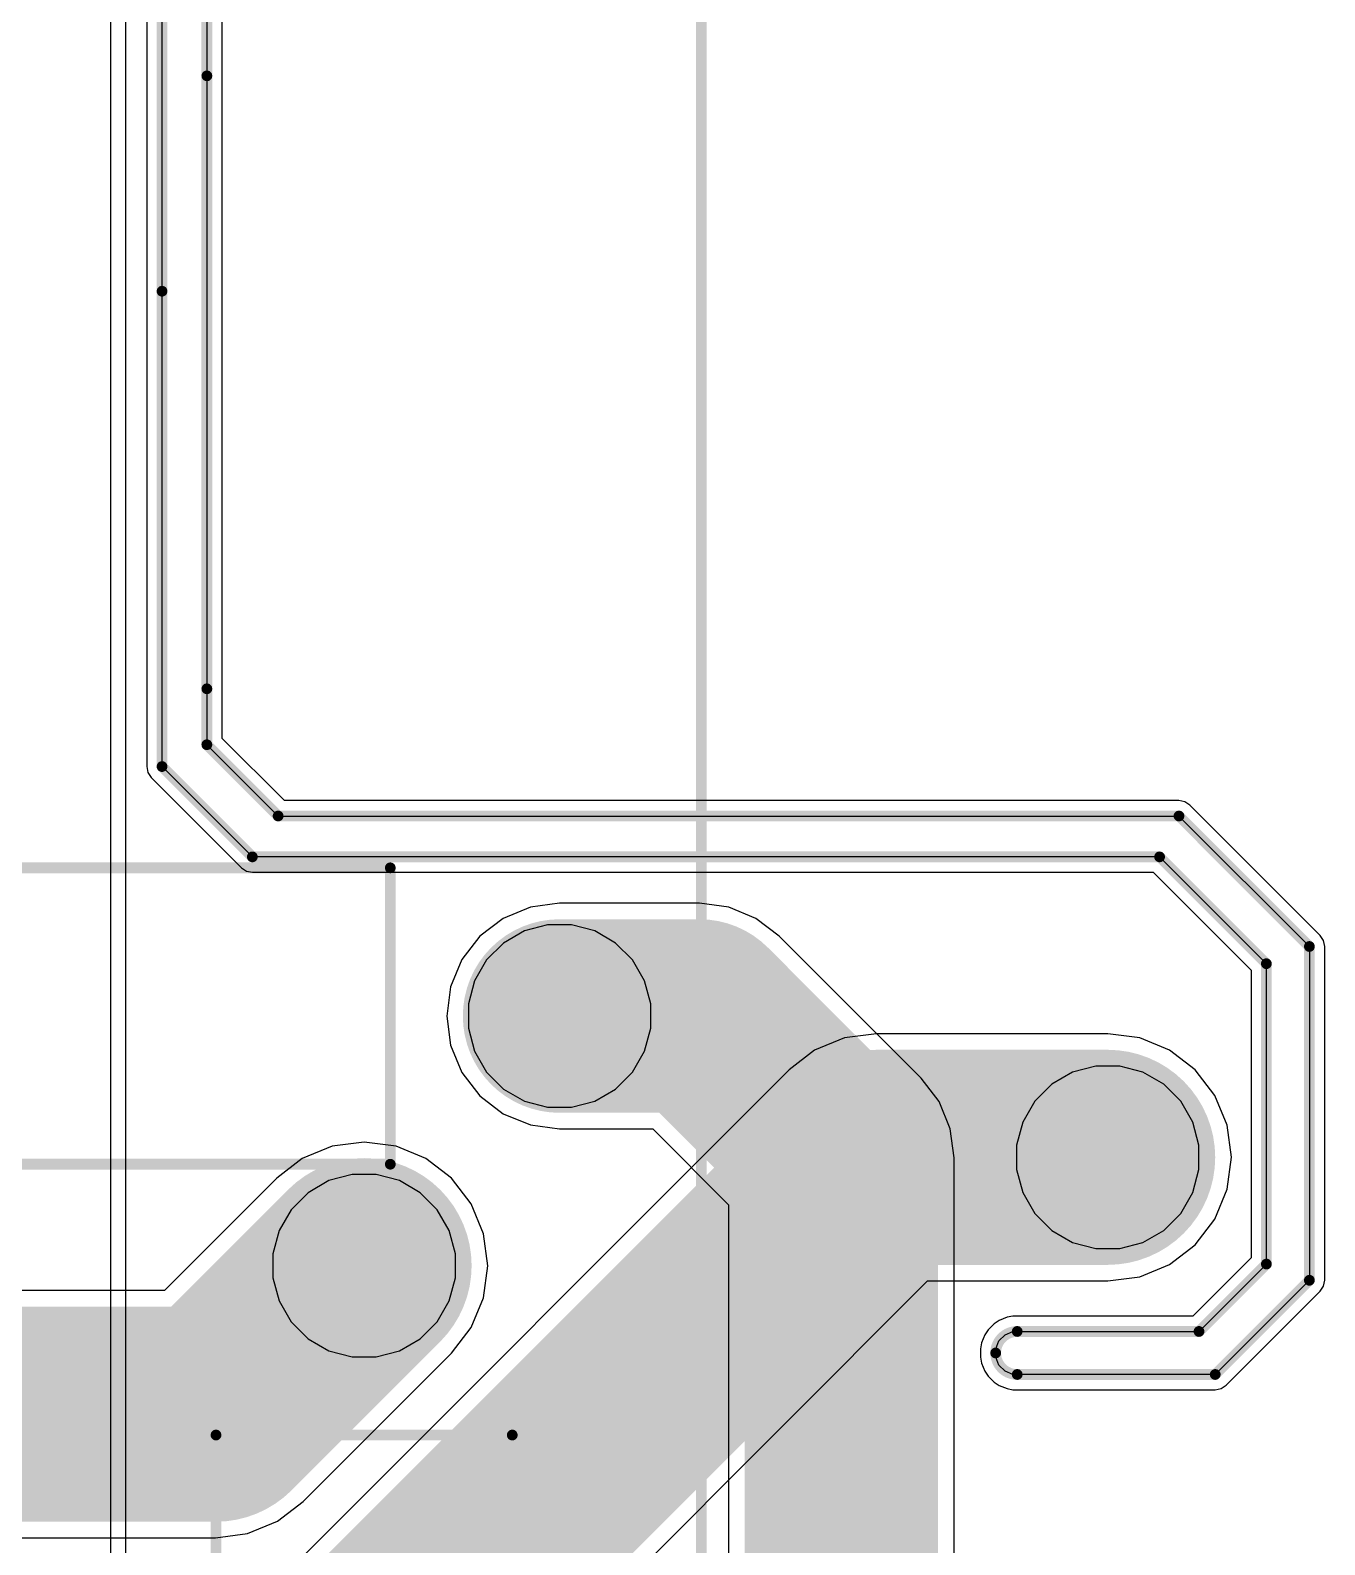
# Model space of a CAD drawing. Header units: millimetres. Extents: x -0.16 to 4.85, y -0.01 to 3.83.
# Drawn here: x 0.471 to 1.073, y 2.25 to 2.954 of the extents above; entities that cross this region are included whole.
import ezdxf

# ---------------------------------------------------------------- set-up
doc = ezdxf.new("R2010")
doc.units = ezdxf.units.MM
doc.header["$MEASUREMENT"] = 0
for name, color, linetype in [('BottomLayer', 5, 'Continuous'), ('BottomSolder', 6, 'Continuous'), ('Mechanical2', 216, 'Continuous'), ('MultiLayer', 9, 'Continuous'), ('PadHoleLayer', 156, 'Continuous'), ('TopLayer', 1, 'Continuous'), ('TopOverlay', 2, 'Continuous'), ('TopSolder', 216, 'Continuous')]:
    doc.layers.add(name, color=color, linetype=linetype)

# ---------------------------------------------------------------- blocks, each defined once
blk = doc.blocks.new('PE3817_M_12V_0V_12V_15')
at = {"layer": 'BottomLayer'}
h = blk.add_hatch(color=5, dxfattribs=at)
edge = h.paths.add_edge_path()
edge.add_arc((-0.49213, -0.3937), 0.03543, 0, 360)
at = {"layer": 'BottomSolder'}
h = blk.add_hatch(color=6, dxfattribs=at)
edge = h.paths.add_edge_path()
edge.add_arc((-0.49213, -0.3937), 0.03943, 0, 360)
at = {"layer": 'MultiLayer'}
h = blk.add_hatch(color=9, dxfattribs=at)
edge = h.paths.add_edge_path()
edge.add_arc((-0.49213, -0.3937), 0.03543, 0, 360)
at = {"layer": 'PadHoleLayer'}
h = blk.add_hatch(color=156, dxfattribs=at)
edge = h.paths.add_edge_path()
edge.add_arc((-0.49213, -0.3937), 0.01969, 0, 360)
at = {"layer": 'TopLayer'}
h = blk.add_hatch(color=1, dxfattribs=at)
edge = h.paths.add_edge_path()
edge.add_arc((-0.49213, -0.3937), 0.03543, 0, 360)
at = {"layer": 'TopSolder'}
h = blk.add_hatch(color=216, dxfattribs=at)
edge = h.paths.add_edge_path()
edge.add_arc((-0.49213, -0.3937), 0.03943, 0, 360)
at = {"layer": 'TopOverlay', "const_width": 0.005}
blk.add_lwpolyline([(-0.68113, -0.80709), (-0.68113, 0.80709)], dxfattribs=at)
blk = doc.blocks.new('TH390R_27')
at = {"layer": 'BottomLayer'}
blk.add_hatch(color=5, dxfattribs=at).paths.add_polyline_path([(-0.29134, 0.03543), (-0.22047, 0.03543), (-0.22047, -0.03543), (-0.29134, -0.03543)])
h = blk.add_hatch(color=5, dxfattribs=at)
edge = h.paths.add_edge_path()
edge.add_arc((0.25591, 0), 0.03543, 0, 360)
at = {"layer": 'BottomSolder'}
blk.add_hatch(color=6, dxfattribs=at).paths.add_polyline_path([(-0.29534, 0.03943), (-0.21647, 0.03943), (-0.21647, -0.03943), (-0.29534, -0.03943)])
h = blk.add_hatch(color=6, dxfattribs=at)
edge = h.paths.add_edge_path()
edge.add_arc((0.25591, 0), 0.03943, 0, 360)
at = {"layer": 'MultiLayer'}
blk.add_hatch(color=9, dxfattribs=at).paths.add_polyline_path([(-0.29134, 0.03543), (-0.22047, 0.03543), (-0.22047, -0.03543), (-0.29134, -0.03543)])
h = blk.add_hatch(color=9, dxfattribs=at)
edge = h.paths.add_edge_path()
edge.add_arc((0.25591, 0), 0.03543, 0, 360)
at = {"layer": 'PadHoleLayer'}
h = blk.add_hatch(color=156, dxfattribs=at)
edge = h.paths.add_edge_path()
edge.add_arc((-0.25591, 0), 0.01811, 0, 360)
h = blk.add_hatch(color=156, dxfattribs=at)
edge = h.paths.add_edge_path()
edge.add_arc((0.25591, 0), 0.01811, 0, 360)
at = {"layer": 'TopLayer'}
blk.add_hatch(color=1, dxfattribs=at).paths.add_polyline_path([(-0.29134, 0.03543), (-0.22047, 0.03543), (-0.22047, -0.03543), (-0.29134, -0.03543)])
h = blk.add_hatch(color=1, dxfattribs=at)
edge = h.paths.add_edge_path()
edge.add_arc((0.25591, 0), 0.03543, 0, 360)
at = {"layer": 'TopSolder'}
blk.add_hatch(color=216, dxfattribs=at).paths.add_polyline_path([(-0.29534, 0.03943), (-0.21647, 0.03943), (-0.21647, -0.03943), (-0.29534, -0.03943)])
h = blk.add_hatch(color=216, dxfattribs=at)
edge = h.paths.add_edge_path()
edge.add_arc((0.25591, 0), 0.03943, 0, 360)
at = {"layer": 'TopOverlay', "const_width": 0.005}
for points in [[(-0.17717, 0.0689), (-0.17717, -0.0689)], [(-0.17717, 0.0689), (0.17717, 0.0689)], [(0.17717, 0.0689), (0.17717, -0.0689)], [(-0.17717, -0.0689), (0.17717, -0.0689)]]:
    blk.add_lwpolyline(points, dxfattribs=at)
at = {"layer": 'TopOverlay', "const_width": 0.0025}
for points in [[(-0.17842, 0.0689, 1), (-0.17592, 0.0689, 1)], [(-0.17842, 0.0689, 1), (-0.17592, 0.0689, 1)], [(0.17592, 0.0689, 1), (0.17842, 0.0689, 1)], [(0.17592, 0.0689, 1), (0.17842, 0.0689, 1)], [(-0.17842, -0.0689, 1), (-0.17592, -0.0689, 1)], [(-0.17842, -0.0689, 1), (-0.17592, -0.0689, 1)], [(0.17592, -0.0689, 1), (0.17842, -0.0689, 1)], [(0.17592, -0.0689, 1), (0.17842, -0.0689, 1)]]:
    blk.add_lwpolyline(points, format="xyb", close=True, dxfattribs=at)
blk = doc.blocks.new('TH390R_28')
at = {"layer": 'BottomLayer'}
blk.add_hatch(color=5, dxfattribs=at).paths.add_polyline_path([(-0.29134, 0.03543), (-0.22047, 0.03543), (-0.22047, -0.03543), (-0.29134, -0.03543)])
h = blk.add_hatch(color=5, dxfattribs=at)
edge = h.paths.add_edge_path()
edge.add_arc((0.25591, 0), 0.03543, 0, 360)
at = {"layer": 'BottomSolder'}
blk.add_hatch(color=6, dxfattribs=at).paths.add_polyline_path([(-0.29534, 0.03943), (-0.21647, 0.03943), (-0.21647, -0.03943), (-0.29534, -0.03943)])
h = blk.add_hatch(color=6, dxfattribs=at)
edge = h.paths.add_edge_path()
edge.add_arc((0.25591, 0), 0.03943, 0, 360)
at = {"layer": 'MultiLayer'}
blk.add_hatch(color=9, dxfattribs=at).paths.add_polyline_path([(-0.29134, 0.03543), (-0.22047, 0.03543), (-0.22047, -0.03543), (-0.29134, -0.03543)])
h = blk.add_hatch(color=9, dxfattribs=at)
edge = h.paths.add_edge_path()
edge.add_arc((0.25591, 0), 0.03543, 0, 360)
at = {"layer": 'PadHoleLayer'}
h = blk.add_hatch(color=156, dxfattribs=at)
edge = h.paths.add_edge_path()
edge.add_arc((-0.25591, 0), 0.01811, 0, 360)
h = blk.add_hatch(color=156, dxfattribs=at)
edge = h.paths.add_edge_path()
edge.add_arc((0.25591, 0), 0.01811, 0, 360)
at = {"layer": 'TopLayer'}
blk.add_hatch(color=1, dxfattribs=at).paths.add_polyline_path([(-0.29134, 0.03543), (-0.22047, 0.03543), (-0.22047, -0.03543), (-0.29134, -0.03543)])
h = blk.add_hatch(color=1, dxfattribs=at)
edge = h.paths.add_edge_path()
edge.add_arc((0.25591, 0), 0.03543, 0, 360)
at = {"layer": 'TopSolder'}
blk.add_hatch(color=216, dxfattribs=at).paths.add_polyline_path([(-0.29534, 0.03943), (-0.21647, 0.03943), (-0.21647, -0.03943), (-0.29534, -0.03943)])
h = blk.add_hatch(color=216, dxfattribs=at)
edge = h.paths.add_edge_path()
edge.add_arc((0.25591, 0), 0.03943, 0, 360)
at = {"layer": 'TopOverlay', "const_width": 0.005}
for points in [[(-0.17717, -0.0689), (-0.17717, 0.0689)], [(-0.17717, 0.0689), (0.17717, 0.0689)], [(0.17717, -0.0689), (0.17717, 0.0689)], [(-0.17717, -0.0689), (0.17717, -0.0689)]]:
    blk.add_lwpolyline(points, dxfattribs=at)
at = {"layer": 'TopOverlay', "const_width": 0.0025}
for points in [[(-0.17842, 0.0689, 1), (-0.17592, 0.0689, 1)], [(-0.17842, 0.0689, 1), (-0.17592, 0.0689, 1)], [(0.17592, 0.0689, 1), (0.17842, 0.0689, 1)], [(0.17592, 0.0689, 1), (0.17842, 0.0689, 1)], [(-0.17842, -0.0689, 1), (-0.17592, -0.0689, 1)], [(-0.17842, -0.0689, 1), (-0.17592, -0.0689, 1)], [(0.17592, -0.0689, 1), (0.17842, -0.0689, 1)], [(0.17592, -0.0689, 1), (0.17842, -0.0689, 1)]]:
    blk.add_lwpolyline(points, format="xyb", close=True, dxfattribs=at)

msp = doc.modelspace()

# ---------------------------------------------------------------- linework, layer by layer
at = {"layer": 'BottomLayer'}
for p, q in [((0.55998, 2.62511), (0.55998, 3.21215)), ((0.52486, 3.20251), (0.52486, 2.612)), ((0.58896, 2.59614), (0.55998, 2.62511)), ((0.52486, 2.612), (0.52541, 2.60927)), ((0.52541, 2.60927), (0.52695, 2.60695)), ((0.52695, 2.60695), (0.56895, 2.56495)), ((1.005, 2.59614), (0.58896, 2.59614)), ((1.00773, 2.59559), (1.005, 2.59614)), ((1.01005, 2.59405), (1.00773, 2.59559)), ((1.07071, 2.53338), (1.01005, 2.59405)), ((0.56895, 2.56495), (0.57127, 2.56341)), ((0.57127, 2.56341), (0.574, 2.56286)), ((0.574, 2.56286), (0.99304, 2.56286)), ((0.99304, 2.56286), (1.03853, 2.51738)), ((0.70333, 2.54666), (0.69068, 2.54142)), ((0.71691, 2.54845), (0.70333, 2.54666)), ((0.782, 2.54845), (0.71691, 2.54845)), ((0.79557, 2.54666), (0.782, 2.54845)), ((0.80822, 2.54142), (0.79557, 2.54666)), ((0.69068, 2.54142), (0.67982, 2.53309)), ((0.81909, 2.53309), (0.80822, 2.54142)), ((0.67982, 2.53309), (0.67148, 2.52222)), ((0.88509, 2.46709), (0.81909, 2.53309)), ((1.07226, 2.53106), (1.07071, 2.53338)), ((1.0728, 2.52833), (1.07226, 2.53106)), ((1.0728, 2.37313), (1.0728, 2.52833)), ((0.67148, 2.52222), (0.66624, 2.50957)), ((1.03853, 2.51738), (1.03853, 2.38362)), ((0.66624, 2.50957), (0.66446, 2.496)), ((0.66446, 2.496), (0.66624, 2.48243)), ((0.66624, 2.48243), (0.67148, 2.46978)), ((0.96629, 2.47273), (0.9555, 2.46984)), ((0.97746, 2.47273), (0.96629, 2.47273)), ((0.98825, 2.46984), (0.97746, 2.47273)), ((0.67148, 2.46978), (0.67982, 2.45891)), ((0.89342, 2.45622), (0.88509, 2.46709)), ((0.9555, 2.46984), (0.94582, 2.46425)), ((0.99793, 2.46425), (0.98825, 2.46984)), ((0.67982, 2.45891), (0.69068, 2.45058)), ((0.94582, 2.46425), (0.93792, 2.45635)), ((1.00583, 2.45635), (0.99793, 2.46425)), ((0.69068, 2.45058), (0.70333, 2.44534)), ((0.89866, 2.44357), (0.89342, 2.45622)), ((0.93792, 2.45635), (0.93233, 2.44668)), ((1.01142, 2.44668), (1.00583, 2.45635)), ((0.70333, 2.44534), (0.71691, 2.44355)), ((0.71691, 2.44355), (0.76028, 2.44355)), ((0.76028, 2.44355), (0.79555, 2.40828)), ((0.90045, 2.43), (0.89866, 2.44357)), ((0.93233, 2.44668), (0.92944, 2.43589)), ((1.01431, 2.43589), (1.01142, 2.44668)), ((0.626, 2.4374), (0.61112, 2.43544)), ((0.64088, 2.43544), (0.626, 2.4374)), ((0.59725, 2.4297), (0.58535, 2.42056)), ((0.61112, 2.43544), (0.59725, 2.4297)), ((0.65475, 2.4297), (0.64088, 2.43544)), ((0.66665, 2.42056), (0.65475, 2.4297)), ((0.90045, 1.648), (0.90045, 2.43)), ((0.92944, 2.43589), (0.92944, 2.42471)), ((1.01431, 2.42471), (1.01431, 2.43589)), ((0.92944, 2.42471), (0.93233, 2.41392)), ((1.01142, 2.41392), (1.01431, 2.42471)), ((0.58535, 2.42056), (0.53313, 2.36834)), ((0.67579, 2.40865), (0.66665, 2.42056)), ((0.68153, 2.39479), (0.67579, 2.40865)), ((0.79555, 2.40828), (0.79555, 1.66972)), ((0.93233, 2.41392), (0.93792, 2.40424)), ((1.00583, 2.40424), (1.01142, 2.41392)), ((0.93792, 2.40424), (0.94582, 2.39634)), ((0.99793, 2.39634), (1.00583, 2.40424)), ((0.68349, 2.37991), (0.68153, 2.39479)), ((0.94582, 2.39634), (0.9555, 2.39076)), ((0.98825, 2.39076), (0.99793, 2.39634)), ((0.9555, 2.39076), (0.96629, 2.38787)), ((0.96629, 2.38787), (0.97746, 2.38787)), ((0.97746, 2.38787), (0.98825, 2.39076)), ((1.03853, 2.38362), (1.01138, 2.35647)), ((0.68153, 2.36503), (0.68349, 2.37991)), ((1.07226, 2.3704), (1.0728, 2.37313)), ((0.53313, 2.36834), (0.16, 2.36834)), ((1.02691, 2.32429), (1.07071, 2.36809)), ((1.07071, 2.36809), (1.07226, 2.3704)), ((0.67579, 2.35116), (0.68153, 2.36503)), ((0.91905, 2.35286), (0.91624, 2.35004)), ((0.92137, 2.3544), (0.91905, 2.35286)), ((0.92504, 2.35593), (0.92137, 2.3544)), ((0.92777, 2.35647), (0.92504, 2.35593)), ((1.01138, 2.35647), (0.92777, 2.35647)), ((0.66665, 2.33925), (0.67579, 2.35116)), ((0.91469, 2.34773), (0.91317, 2.34405)), ((0.91624, 2.35004), (0.91469, 2.34773)), ((0.5976, 2.2702), (0.66665, 2.33925)), ((0.91317, 2.34405), (0.91263, 2.34132)), ((0.91263, 2.34132), (0.91263, 2.33734)), ((0.91263, 2.33734), (0.91317, 2.33461)), ((0.91317, 2.33461), (0.91469, 2.33094)), ((0.91469, 2.33094), (0.91624, 2.32862)), ((0.91624, 2.32862), (0.91905, 2.32581)), ((0.91905, 2.32581), (0.92137, 2.32426)), ((0.92137, 2.32426), (0.92504, 2.32274)), ((1.0246, 2.32274), (1.02691, 2.32429)), ((0.92504, 2.32274), (0.92777, 2.3222)), ((0.92777, 2.3222), (1.02187, 2.3222)), ((1.02187, 2.3222), (1.0246, 2.32274)), ((0.58569, 2.26106), (0.5976, 2.2702)), ((0.57182, 2.25532), (0.58569, 2.26106)), ((0.16, 2.25336), (0.55694, 2.25336)), ((0.55694, 2.25336), (0.57182, 2.25532))]:
    msp.add_line(p, q, dxfattribs=at)
for points, const_width in [([(0.71691, 2.496), (0.782, 2.496)], 0.09), ([(0.782, 2.496), (0.848, 2.43)], 0.09), ([(0.848, 1.648), (0.848, 2.43)], 0.09), ([(0.55694, 2.31085), (0.626, 2.37991)], 0.1), ([(0.16, 2.31085), (0.55694, 2.31085)], 0.1)]:
    msp.add_lwpolyline(points, dxfattribs=dict(at, const_width=const_width))
for points, const_width in [([(0.69441, 2.496, 1), (0.73941, 2.496, 1)], 0.045), ([(0.7595, 2.496, 1), (0.8045, 2.496, 1)], 0.045), ([(0.7595, 2.496, 1), (0.8045, 2.496, 1)], 0.045), ([(0.8255, 2.43, 1), (0.8705, 2.43, 1)], 0.045), ([(0.8255, 2.43, 1), (0.8705, 2.43, 1)], 0.045), ([(0.601, 2.37991, 1), (0.651, 2.37991, 1)], 0.05), ([(0.53194, 2.31085, 1), (0.58194, 2.31085, 1)], 0.05), ([(0.53194, 2.31085, 1), (0.58194, 2.31085, 1)], 0.05)]:
    msp.add_lwpolyline(points, format="xyb", close=True, dxfattribs=dict(at, const_width=const_width))
at = {"layer": 'Mechanical2', "const_width": 0.005}
for points in [[(0.532, 2.833), (0.532, 3.20547)], [(0.55285, 2.93315), (0.55285, 3.05575)], [(0.55285, 2.64815), (0.55285, 2.93315)], [(0.532, 2.612), (0.532, 2.833)], [(0.55285, 2.62215), (0.55285, 2.64815)], [(0.55285, 2.62215), (0.586, 2.589)], [(0.532, 2.612), (0.574, 2.57)], [(0.586, 2.589), (1.005, 2.589)], [(1.005, 2.589), (1.06567, 2.52833)], [(0.574, 2.57), (0.996, 2.57)], [(0.996, 2.57), (1.04567, 2.52033)], [(1.06567, 2.37313), (1.06567, 2.52833)], [(1.04567, 2.38067), (1.04567, 2.52033)], [(1.01433, 2.34933), (1.04567, 2.38067)], [(1.02187, 2.32933), (1.06567, 2.37313)], [(0.92976, 2.34933), (1.01433, 2.34933)], [(0.92976, 2.32933), (1.02187, 2.32933)]]:
    msp.add_lwpolyline(points, dxfattribs=at)
at = {"layer": 'Mechanical2', "const_width": 0.0025}
for points in [[(0.5516, 2.93315, 1), (0.5541, 2.93315, 1)], [(0.5516, 2.93315, 1), (0.5541, 2.93315, 1)], [(0.53075, 2.833, 1), (0.53325, 2.833, 1)], [(0.53075, 2.833, 1), (0.53325, 2.833, 1)], [(0.5516, 2.64815, 1), (0.5541, 2.64815, 1)], [(0.5516, 2.64815, 1), (0.5541, 2.64815, 1)], [(0.5516, 2.62215, 1), (0.5541, 2.62215, 1)], [(0.5516, 2.62215, 1), (0.5541, 2.62215, 1)], [(0.53075, 2.612, 1), (0.53325, 2.612, 1)], [(0.53075, 2.612, 1), (0.53325, 2.612, 1)], [(0.58475, 2.589, 1), (0.58725, 2.589, 1)], [(0.58475, 2.589, 1), (0.58725, 2.589, 1)], [(1.00375, 2.589, 1), (1.00625, 2.589, 1)], [(1.00375, 2.589, 1), (1.00625, 2.589, 1)], [(0.57275, 2.57, 1), (0.57525, 2.57, 1)], [(0.57275, 2.57, 1), (0.57525, 2.57, 1)], [(0.99475, 2.57, 1), (0.99725, 2.57, 1)], [(0.99475, 2.57, 1), (0.99725, 2.57, 1)], [(1.06442, 2.52833, 1), (1.06692, 2.52833, 1)], [(1.06442, 2.52833, 1), (1.06692, 2.52833, 1)], [(1.04442, 2.52033, 1), (1.04692, 2.52033, 1)], [(1.04442, 2.52033, 1), (1.04692, 2.52033, 1)], [(1.04442, 2.38067, 1), (1.04692, 2.38067, 1)], [(1.04442, 2.38067, 1), (1.04692, 2.38067, 1)], [(1.06442, 2.37313, 1), (1.06692, 2.37313, 1)], [(1.06442, 2.37313, 1), (1.06692, 2.37313, 1)], [(0.92851, 2.34933, 1), (0.93101, 2.34933, 1)], [(0.92851, 2.34933, 1), (0.93101, 2.34933, 1)], [(1.01308, 2.34933, 1), (1.01558, 2.34933, 1)], [(1.01308, 2.34933, 1), (1.01558, 2.34933, 1)], [(0.91851, 2.33933, 1), (0.92101, 2.33933, 1)], [(0.91851, 2.33933, 1), (0.92101, 2.33933, 1)], [(0.92851, 2.32933, 1), (0.93101, 2.32933, 1)], [(0.92851, 2.32933, 1), (0.93101, 2.32933, 1)], [(1.02062, 2.32933, 1), (1.02312, 2.32933, 1)], [(1.02062, 2.32933, 1), (1.02312, 2.32933, 1)]]:
    msp.add_lwpolyline(points, format="xyb", close=True, dxfattribs=at)
at = {"layer": 'Mechanical2', "const_width": 0.005}
for points in [[(0.91976, 2.33933, -0.414214), (0.92976, 2.34933)], [(0.92976, 2.32933, -0.414214), (0.91976, 2.33933)]]:
    msp.add_lwpolyline(points, format="xyb", dxfattribs=at)
at = {"layer": 'MultiLayer'}
for p, q in [((0.55285, 3.21215), (0.55285, 2.62215)), ((0.532, 2.612), (0.532, 3.20547)), ((0.55285, 2.62215), (0.586, 2.589)), ((0.574, 2.57), (0.532, 2.612)), ((0.586, 2.589), (1.005, 2.589)), ((1.005, 2.589), (1.06567, 2.52833)), ((0.996, 2.57), (0.574, 2.57)), ((1.04567, 2.52033), (0.996, 2.57)), ((1.06567, 2.52833), (1.06567, 2.37313)), ((1.04567, 2.38067), (1.04567, 2.52033)), ((1.01433, 2.34933), (1.04567, 2.38067)), ((1.06567, 2.37313), (1.02187, 2.32933)), ((0.91976, 2.34132), (0.92129, 2.345)), ((0.92129, 2.345), (0.9241, 2.34781)), ((0.9241, 2.34781), (0.92777, 2.34933)), ((0.92777, 2.34933), (0.92976, 2.34933)), ((0.92976, 2.34933), (0.92976, 2.34933)), ((0.92976, 2.34933), (1.01433, 2.34933)), ((0.91976, 2.33933), (0.91976, 2.34132)), ((0.91976, 2.33734), (0.91976, 2.33933)), ((0.92129, 2.33367), (0.91976, 2.33734)), ((0.9241, 2.33086), (0.92129, 2.33367)), ((0.92777, 2.32933), (0.9241, 2.33086)), ((0.92976, 2.32933), (0.92777, 2.32933)), ((1.02187, 2.32933), (0.92976, 2.32933))]:
    msp.add_line(p, q, dxfattribs=at)
at = {"layer": 'TopLayer'}
for p, q in [((0.55998, 2.62511), (0.55998, 3.21215)), ((0.508, 3.204), (0.508, 2.089)), ((0.51514, 2.19785), (0.51514, 3.204)), ((0.52486, 3.20251), (0.52486, 2.612)), ((0.58896, 2.59614), (0.55998, 2.62511)), ((0.52486, 2.612), (0.52541, 2.60927)), ((0.52541, 2.60927), (0.52695, 2.60695)), ((0.52695, 2.60695), (0.56895, 2.56495)), ((1.005, 2.59614), (0.58896, 2.59614)), ((1.00773, 2.59559), (1.005, 2.59614)), ((1.01005, 2.59405), (1.00773, 2.59559)), ((1.07071, 2.53338), (1.01005, 2.59405)), ((0.56895, 2.56495), (0.57127, 2.56341)), ((0.57127, 2.56341), (0.574, 2.56286)), ((0.574, 2.56286), (0.99304, 2.56286)), ((0.99304, 2.56286), (1.03853, 2.51738)), ((0.70053, 2.53554), (0.69085, 2.52995)), ((0.71132, 2.53843), (0.70053, 2.53554)), ((0.72249, 2.53843), (0.71132, 2.53843)), ((0.73328, 2.53554), (0.72249, 2.53843)), ((0.74296, 2.52995), (0.73328, 2.53554)), ((0.69085, 2.52995), (0.68295, 2.52205)), ((0.75086, 2.52205), (0.74296, 2.52995)), ((1.07226, 2.53106), (1.07071, 2.53338)), ((1.0728, 2.52833), (1.07226, 2.53106)), ((1.0728, 2.37313), (1.0728, 2.52833)), ((0.68295, 2.52205), (0.67736, 2.51238)), ((0.75645, 2.51238), (0.75086, 2.52205)), ((1.03853, 2.51738), (1.03853, 2.38362)), ((0.67736, 2.51238), (0.67447, 2.50159)), ((0.75934, 2.50159), (0.75645, 2.51238)), ((0.67447, 2.50159), (0.67447, 2.49041)), ((0.75934, 2.49041), (0.75934, 2.50159)), ((0.67447, 2.49041), (0.67736, 2.47962)), ((0.75645, 2.47962), (0.75934, 2.49041)), ((0.84942, 2.48583), (0.83555, 2.48009)), ((0.8643, 2.48779), (0.84942, 2.48583)), ((0.97187, 2.48779), (0.8643, 2.48779)), ((0.98675, 2.48583), (0.97187, 2.48779)), ((1.00062, 2.48009), (0.98675, 2.48583)), ((0.67736, 2.47962), (0.68295, 2.46995)), ((0.75086, 2.46995), (0.75645, 2.47962)), ((0.83555, 2.48009), (0.82365, 2.47095)), ((1.01253, 2.47095), (1.00062, 2.48009)), ((0.82365, 2.47095), (0.54919, 2.19649)), ((0.68295, 2.46995), (0.69085, 2.46205)), ((0.74296, 2.46205), (0.75086, 2.46995)), ((1.02166, 2.45905), (1.01253, 2.47095)), ((0.69085, 2.46205), (0.70053, 2.45646)), ((0.73328, 2.45646), (0.74296, 2.46205)), ((1.02741, 2.44518), (1.02166, 2.45905)), ((0.70053, 2.45646), (0.71132, 2.45357)), ((0.71132, 2.45357), (0.72249, 2.45357)), ((0.72249, 2.45357), (0.73328, 2.45646)), ((1.02937, 2.4303), (1.02741, 2.44518)), ((1.02741, 2.41542), (1.02937, 2.4303)), ((0.62041, 2.42234), (0.60962, 2.41945)), ((0.63159, 2.42234), (0.62041, 2.42234)), ((0.64238, 2.41945), (0.63159, 2.42234)), ((0.60962, 2.41945), (0.59995, 2.41386)), ((0.65205, 2.41386), (0.64238, 2.41945)), ((1.02166, 2.40155), (1.02741, 2.41542)), ((0.59995, 2.41386), (0.59205, 2.40596)), ((0.65995, 2.40596), (0.65205, 2.41386)), ((0.59205, 2.40596), (0.58646, 2.39628)), ((0.66554, 2.39628), (0.65995, 2.40596)), ((1.01253, 2.38965), (1.02166, 2.40155)), ((0.58646, 2.39628), (0.58357, 2.38549)), ((0.66843, 2.38549), (0.66554, 2.39628)), ((1.00062, 2.38051), (1.01253, 2.38965)), ((0.58357, 2.38549), (0.58357, 2.37432)), ((0.66843, 2.37432), (0.66843, 2.38549)), ((0.98675, 2.37477), (1.00062, 2.38051)), ((1.03853, 2.38362), (1.01138, 2.35647)), ((0.58357, 2.37432), (0.58646, 2.36353)), ((0.66554, 2.36353), (0.66843, 2.37432)), ((0.97187, 2.37281), (0.98675, 2.37477)), ((1.07226, 2.3704), (1.0728, 2.37313)), ((0.61365, 2.09835), (0.88811, 2.37281)), ((0.88811, 2.37281), (0.97187, 2.37281)), ((1.02691, 2.32429), (1.07071, 2.36809)), ((1.07071, 2.36809), (1.07226, 2.3704)), ((0.58646, 2.36353), (0.59205, 2.35385)), ((0.65995, 2.35385), (0.66554, 2.36353)), ((0.59205, 2.35385), (0.59995, 2.34595)), ((0.65205, 2.34595), (0.65995, 2.35385)), ((0.91905, 2.35286), (0.91624, 2.35004)), ((0.92137, 2.3544), (0.91905, 2.35286)), ((0.92504, 2.35593), (0.92137, 2.3544)), ((0.92777, 2.35647), (0.92504, 2.35593)), ((1.01138, 2.35647), (0.92777, 2.35647)), ((0.59995, 2.34595), (0.60962, 2.34036)), ((0.64238, 2.34036), (0.65205, 2.34595)), ((0.91469, 2.34773), (0.91317, 2.34405)), ((0.91624, 2.35004), (0.91469, 2.34773)), ((0.60962, 2.34036), (0.62041, 2.33747)), ((0.63159, 2.33747), (0.64238, 2.34036)), ((0.91317, 2.34405), (0.91263, 2.34132)), ((0.91263, 2.34132), (0.91263, 2.33734)), ((0.62041, 2.33747), (0.63159, 2.33747)), ((0.91263, 2.33734), (0.91317, 2.33461)), ((0.91317, 2.33461), (0.91469, 2.33094)), ((0.91469, 2.33094), (0.91624, 2.32862)), ((0.91624, 2.32862), (0.91905, 2.32581)), ((0.91905, 2.32581), (0.92137, 2.32426)), ((0.92137, 2.32426), (0.92504, 2.32274)), ((1.0246, 2.32274), (1.02691, 2.32429)), ((0.92504, 2.32274), (0.92777, 2.3222)), ((0.92777, 2.3222), (1.02187, 2.3222)), ((1.02187, 2.3222), (1.0246, 2.32274))]:
    msp.add_line(p, q, dxfattribs=at)
at = {"layer": 'TopLayer', "const_width": 0.1}
for points in [[(0.573, 2.139), (0.8643, 2.4303)], [(0.8643, 2.4303), (0.97187, 2.4303)]]:
    msp.add_lwpolyline(points, dxfattribs=at)
at = {"layer": 'TopLayer', "const_width": 0.05}
for points in [[(0.8393, 2.4303, 1), (0.8893, 2.4303, 1)], [(0.8393, 2.4303, 1), (0.8893, 2.4303, 1)], [(0.94687, 2.4303, 1), (0.99687, 2.4303, 1)]]:
    msp.add_lwpolyline(points, format="xyb", close=True, dxfattribs=at)

# ---------------------------------------------------------------- block references
for name, p in [('PE3817_M_12V_0V_12V_15', (1.464, 2.824)), ('TH390R_28', (0.461, 2.496))]:
    msp.add_blockref(name, p)
at = {"rotation": 90}
msp.add_blockref('TH390R_27', (0.626, 2.124), dxfattribs=at)

doc.saveas('drawing.dxf')
